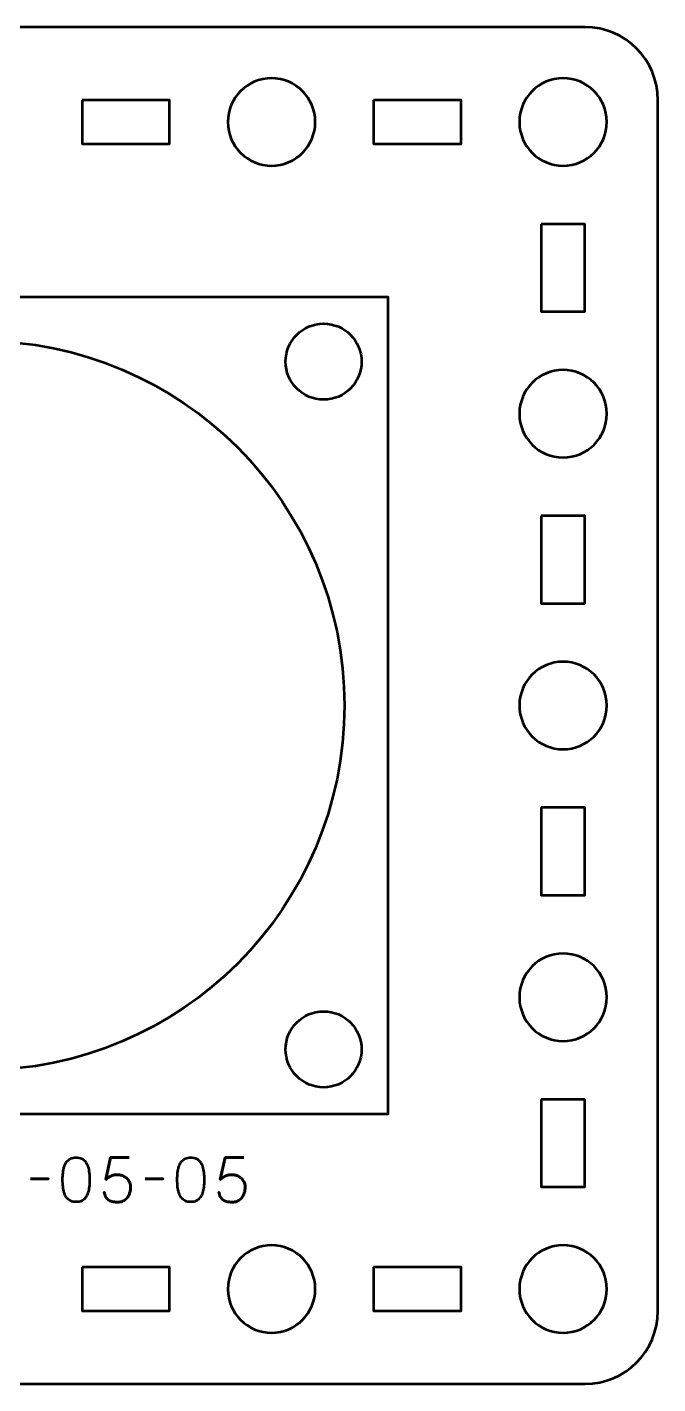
# Model space of a CAD drawing. Header units: centimetres. Extents: x -15.15 to -5.85, y -19.5 to -10.2.
# Drawn here: x -10.18 to -5.85, y -19.5 to -10.2 of the extents above; entities that cross this region are included whole.
import ezdxf

# ---------------------------------------------------------------- set-up
doc = ezdxf.new("R2010")
doc.units = ezdxf.units.CM
doc.header["$MEASUREMENT"] = 0
doc.layers.add('Layer 1', color=7, linetype='Continuous')

msp = doc.modelspace()

# ---------------------------------------------------------------- linework, layer by layer
at = {"layer": 'Layer 1', "color": 30, "lineweight": 53}
msp.add_lwpolyline([(-13.29996, -17.64998), (-7.69996, -17.64998), (-7.69996, -12.04998), (-13.29996, -12.04998), (-13.29996, -17.64998)], close=True, dxfattribs=at)
at = {"layer": 'Layer 1', "color": 250, "lineweight": 53}
for centre, major_axis in [((-8.14296, -12.49298), (0, 0.2605)), ((-10.49996, -14.84998), (0, 2.5)), ((-8.14296, -17.20698), (0, 0.2605))]:
    msp.add_ellipse(centre, major_axis=major_axis, ratio=1, dxfattribs=at)
at = {"layer": 'Layer 1', "lineweight": 53}
for points, knots in [([(-14.6499, -10.19992), (-14.6499, -10.19992), (-6.35, -10.19992), (-6.35, -10.19992), (-6.35, -10.19992), (-6.073, -10.19992), (-5.8499, -10.42302), (-5.8499, -10.70002), (-5.8499, -10.70002), (-5.8499, -10.70002), (-5.8499, -18.99992), (-5.8499, -18.99992), (-5.8499, -18.99992), (-5.8499, -19.27692), (-6.073, -19.50002), (-6.35, -19.50002), (-6.35, -19.50002), (-6.35, -19.50002), (-14.6499, -19.50002), (-14.6499, -19.50002), (-14.6499, -19.50002), (-14.9269, -19.50002), (-15.15, -19.27692), (-15.15, -18.99992), (-15.15, -18.99992), (-15.15, -18.99992), (-15.15, -10.70002), (-15.15, -10.70002), (-15.15, -10.70002), (-15.15, -10.42302), (-14.9269, -10.19992), (-14.6499, -10.19992)], [0, 0, 0, 0, 0.125, 0.125, 0.125, 0.125, 0.25, 0.25, 0.25, 0.25, 0.375, 0.375, 0.375, 0.375, 0.5, 0.5, 0.5, 0.5, 0.625, 0.625, 0.625, 0.625, 0.75, 0.75, 0.75, 0.75, 0.875, 0.875, 0.875, 0.875, 1, 1, 1, 1]), ([(-8.2, -10.84995), (-8.2, -11.01572), (-8.33424, -11.14995), (-8.50001, -11.14995), (-8.50001, -11.14995), (-8.66567, -11.14995), (-8.80001, -11.01572), (-8.80001, -10.84995), (-8.80001, -10.84995), (-8.80001, -10.68429), (-8.66567, -10.54995), (-8.50001, -10.54995), (-8.50001, -10.54995), (-8.33424, -10.54995), (-8.2, -10.68429), (-8.2, -10.84995)], [0, 0, 0, 0, 0.25, 0.25, 0.25, 0.25, 0.5, 0.5, 0.5, 0.5, 0.75, 0.75, 0.75, 0.75, 1, 1, 1, 1]), ([(-6.19993, -10.84995), (-6.19993, -11.01572), (-6.3343, -11.14995), (-6.49993, -11.14995), (-6.49993, -11.14995), (-6.6657, -11.14995), (-6.79993, -11.01572), (-6.79993, -10.84995), (-6.79993, -10.84995), (-6.79993, -10.68429), (-6.6657, -10.54995), (-6.49993, -10.54995), (-6.49993, -10.54995), (-6.3343, -10.54995), (-6.19993, -10.68429), (-6.19993, -10.84995)], [0, 0, 0, 0, 0.25, 0.25, 0.25, 0.25, 0.5, 0.5, 0.5, 0.5, 0.75, 0.75, 0.75, 0.75, 1, 1, 1, 1]), ([(-9.79992, -10.70002), (-9.79992, -10.70002), (-9.19992, -10.70002), (-9.19992, -10.70002), (-9.19992, -10.70002), (-9.19992, -10.70002), (-9.19992, -11.00002), (-9.19992, -11.00002), (-9.19992, -11.00002), (-9.19992, -11.00002), (-9.79992, -11.00002), (-9.79992, -11.00002), (-9.79992, -11.00002), (-9.79992, -11.00002), (-9.79992, -10.70002), (-9.79992, -10.70002)], [0, 0, 0, 0, 0.25, 0.25, 0.25, 0.25, 0.5, 0.5, 0.5, 0.5, 0.75, 0.75, 0.75, 0.75, 1, 1, 1, 1]), ([(-7.79995, -10.70002), (-7.79995, -10.70002), (-7.19995, -10.70002), (-7.19995, -10.70002), (-7.19995, -10.70002), (-7.19995, -10.70002), (-7.19995, -11.00002), (-7.19995, -11.00002), (-7.19995, -11.00002), (-7.19995, -11.00002), (-7.79995, -11.00002), (-7.79995, -11.00002), (-7.79995, -11.00002), (-7.79995, -11.00002), (-7.79995, -10.70002), (-7.79995, -10.70002)], [0, 0, 0, 0, 0.25, 0.25, 0.25, 0.25, 0.5, 0.5, 0.5, 0.5, 0.75, 0.75, 0.75, 0.75, 1, 1, 1, 1]), ([(-6.65, -11.54997), (-6.65, -11.54997), (-6.35, -11.54997), (-6.35, -11.54997), (-6.35, -11.54997), (-6.35, -11.54997), (-6.35, -12.14997), (-6.35, -12.14997), (-6.35, -12.14997), (-6.35, -12.14997), (-6.65, -12.14997), (-6.65, -12.14997), (-6.65, -12.14997), (-6.65, -12.14997), (-6.65, -11.54997), (-6.65, -11.54997)], [0, 0, 0, 0, 0.25, 0.25, 0.25, 0.25, 0.5, 0.5, 0.5, 0.5, 0.75, 0.75, 0.75, 0.75, 1, 1, 1, 1]), ([(-6.19993, -12.85002), (-6.19993, -13.01565), (-6.3343, -13.15003), (-6.49993, -13.15003), (-6.49993, -13.15003), (-6.6657, -13.15003), (-6.79993, -13.01565), (-6.79993, -12.85002), (-6.79993, -12.85002), (-6.79993, -12.68425), (-6.6657, -12.55002), (-6.49993, -12.55002), (-6.49993, -12.55002), (-6.3343, -12.55002), (-6.19993, -12.68425), (-6.19993, -12.85002)], [0, 0, 0, 0, 0.25, 0.25, 0.25, 0.25, 0.5, 0.5, 0.5, 0.5, 0.75, 0.75, 0.75, 0.75, 1, 1, 1, 1]), ([(-6.65, -13.54993), (-6.65, -13.54993), (-6.35, -13.54993), (-6.35, -13.54993), (-6.35, -13.54993), (-6.35, -13.54993), (-6.35, -14.14994), (-6.35, -14.14994), (-6.35, -14.14994), (-6.35, -14.14994), (-6.65, -14.14994), (-6.65, -14.14994), (-6.65, -14.14994), (-6.65, -14.14994), (-6.65, -13.54993), (-6.65, -13.54993)], [0, 0, 0, 0, 0.25, 0.25, 0.25, 0.25, 0.5, 0.5, 0.5, 0.5, 0.75, 0.75, 0.75, 0.75, 1, 1, 1, 1]), ([(-6.19993, -14.84996), (-6.19993, -15.01561), (-6.3343, -15.14995), (-6.49993, -15.14995), (-6.49993, -15.14995), (-6.6657, -15.14995), (-6.79993, -15.01561), (-6.79993, -14.84996), (-6.79993, -14.84996), (-6.79993, -14.68433), (-6.6657, -14.54995), (-6.49993, -14.54995), (-6.49993, -14.54995), (-6.3343, -14.54995), (-6.19993, -14.68433), (-6.19993, -14.84996)], [0, 0, 0, 0, 0.25, 0.25, 0.25, 0.25, 0.5, 0.5, 0.5, 0.5, 0.75, 0.75, 0.75, 0.75, 1, 1, 1, 1]), ([(-6.65, -15.55), (-6.65, -15.55), (-6.35, -15.55), (-6.35, -15.55), (-6.35, -15.55), (-6.35, -15.55), (-6.35, -16.15), (-6.35, -16.15), (-6.35, -16.15), (-6.35, -16.15), (-6.65, -16.15), (-6.65, -16.15), (-6.65, -16.15), (-6.65, -16.15), (-6.65, -15.55), (-6.65, -15.55)], [0, 0, 0, 0, 0.25, 0.25, 0.25, 0.25, 0.5, 0.5, 0.5, 0.5, 0.75, 0.75, 0.75, 0.75, 1, 1, 1, 1]), ([(-6.19993, -16.84991), (-6.19993, -17.01568), (-6.3343, -17.14992), (-6.49993, -17.14992), (-6.49993, -17.14992), (-6.6657, -17.14992), (-6.79993, -17.01568), (-6.79993, -16.84991), (-6.79993, -16.84991), (-6.79993, -16.68425), (-6.6657, -16.54991), (-6.49993, -16.54991), (-6.49993, -16.54991), (-6.3343, -16.54991), (-6.19993, -16.68425), (-6.19993, -16.84991)], [0, 0, 0, 0, 0.25, 0.25, 0.25, 0.25, 0.5, 0.5, 0.5, 0.5, 0.75, 0.75, 0.75, 0.75, 1, 1, 1, 1]), ([(-6.65, -17.54997), (-6.65, -17.54997), (-6.35, -17.54997), (-6.35, -17.54997), (-6.35, -17.54997), (-6.35, -17.54997), (-6.35, -18.14997), (-6.35, -18.14997), (-6.35, -18.14997), (-6.35, -18.14997), (-6.65, -18.14997), (-6.65, -18.14997), (-6.65, -18.14997), (-6.65, -18.14997), (-6.65, -17.54997), (-6.65, -17.54997)], [0, 0, 0, 0, 0.25, 0.25, 0.25, 0.25, 0.5, 0.5, 0.5, 0.5, 0.75, 0.75, 0.75, 0.75, 1, 1, 1, 1]), ([(-8.2, -18.84999), (-8.2, -19.01562), (-8.33424, -19.14999), (-8.50001, -19.14999), (-8.50001, -19.14999), (-8.66567, -19.14999), (-8.80001, -19.01562), (-8.80001, -18.84999), (-8.80001, -18.84999), (-8.80001, -18.68422), (-8.66567, -18.54999), (-8.50001, -18.54999), (-8.50001, -18.54999), (-8.33424, -18.54999), (-8.2, -18.68422), (-8.2, -18.84999)], [0, 0, 0, 0, 0.25, 0.25, 0.25, 0.25, 0.5, 0.5, 0.5, 0.5, 0.75, 0.75, 0.75, 0.75, 1, 1, 1, 1]), ([(-6.19993, -18.84999), (-6.19993, -19.01562), (-6.3343, -19.14999), (-6.49993, -19.14999), (-6.49993, -19.14999), (-6.6657, -19.14999), (-6.79993, -19.01562), (-6.79993, -18.84999), (-6.79993, -18.84999), (-6.79993, -18.68422), (-6.6657, -18.54999), (-6.49993, -18.54999), (-6.49993, -18.54999), (-6.3343, -18.54999), (-6.19993, -18.68422), (-6.19993, -18.84999)], [0, 0, 0, 0, 0.25, 0.25, 0.25, 0.25, 0.5, 0.5, 0.5, 0.5, 0.75, 0.75, 0.75, 0.75, 1, 1, 1, 1]), ([(-9.79992, -18.69992), (-9.79992, -18.69992), (-9.19992, -18.69992), (-9.19992, -18.69992), (-9.19992, -18.69992), (-9.19992, -18.69992), (-9.19992, -18.99992), (-9.19992, -18.99992), (-9.19992, -18.99992), (-9.19992, -18.99992), (-9.79992, -18.99992), (-9.79992, -18.99992), (-9.79992, -18.99992), (-9.79992, -18.99992), (-9.79992, -18.69992), (-9.79992, -18.69992)], [0, 0, 0, 0, 0.25, 0.25, 0.25, 0.25, 0.5, 0.5, 0.5, 0.5, 0.75, 0.75, 0.75, 0.75, 1, 1, 1, 1]), ([(-7.79995, -18.69992), (-7.79995, -18.69992), (-7.19995, -18.69992), (-7.19995, -18.69992), (-7.19995, -18.69992), (-7.19995, -18.69992), (-7.19995, -18.99992), (-7.19995, -18.99992), (-7.19995, -18.99992), (-7.19995, -18.99992), (-7.79995, -18.99992), (-7.79995, -18.99992), (-7.79995, -18.99992), (-7.79995, -18.99992), (-7.79995, -18.69992), (-7.79995, -18.69992)], [0, 0, 0, 0, 0.25, 0.25, 0.25, 0.25, 0.5, 0.5, 0.5, 0.5, 0.75, 0.75, 0.75, 0.75, 1, 1, 1, 1])]:
    msp.add_open_spline(points, degree=3, knots=knots, dxfattribs=at)
at = {"layer": 'Layer 1', "color": 30, "lineweight": 53}
for points, knots in [([(-9.84045, -18.25323), (-9.82564, -18.25316), (-9.81287, -18.25055), (-9.80221, -18.24547), (-9.80221, -18.24547), (-9.79163, -18.24039), (-9.78281, -18.23312), (-9.77576, -18.22388), (-9.77576, -18.22388), (-9.76877, -18.21457), (-9.76327, -18.20356), (-9.75918, -18.19086), (-9.75918, -18.19086), (-9.75515, -18.17816), (-9.75226, -18.16426), (-9.75064, -18.14902), (-9.75064, -18.14902), (-9.74894, -18.13378), (-9.7481, -18.11776), (-9.74817, -18.10083), (-9.74817, -18.10083), (-9.7481, -18.08397), (-9.74894, -18.06795), (-9.75064, -18.05278), (-9.75064, -18.05278), (-9.75226, -18.03761), (-9.75515, -18.02364), (-9.75918, -18.01094), (-9.75918, -18.01094), (-9.76327, -17.99831), (-9.76877, -17.98731), (-9.77576, -17.97792), (-9.77576, -17.97792), (-9.78281, -17.96861), (-9.79163, -17.96134), (-9.80221, -17.95626), (-9.80221, -17.95626), (-9.81287, -17.95111), (-9.82564, -17.9485), (-9.84045, -17.94843), (-9.84045, -17.94843), (-9.85527, -17.9485), (-9.86804, -17.95111), (-9.8787, -17.95626), (-9.8787, -17.95626), (-9.88928, -17.96134), (-9.8981, -17.96861), (-9.90515, -17.97792), (-9.90515, -17.97792), (-9.91214, -17.98731), (-9.91764, -17.99831), (-9.92173, -18.01094), (-9.92173, -18.01094), (-9.92576, -18.02364), (-9.92865, -18.03761), (-9.93027, -18.05278), (-9.93027, -18.05278), (-9.93196, -18.06795), (-9.93281, -18.08397), (-9.93274, -18.10083), (-9.93274, -18.10083), (-9.93281, -18.11776), (-9.93196, -18.13378), (-9.93027, -18.14902), (-9.93027, -18.14902), (-9.92865, -18.16426), (-9.92576, -18.17816), (-9.92173, -18.19086), (-9.92173, -18.19086), (-9.91764, -18.20356), (-9.91214, -18.21457), (-9.90515, -18.22388), (-9.90515, -18.22388), (-9.8981, -18.23312), (-9.88928, -18.24039), (-9.8787, -18.24547), (-9.8787, -18.24547), (-9.86804, -18.25055), (-9.85527, -18.25316), (-9.84045, -18.25323)], [0, 0, 0, 0, 0.05, 0.05, 0.05, 0.05, 0.1, 0.1, 0.1, 0.1, 0.15, 0.15, 0.15, 0.15, 0.2, 0.2, 0.2, 0.2, 0.25, 0.25, 0.25, 0.25, 0.3, 0.3, 0.3, 0.3, 0.35, 0.35, 0.35, 0.35, 0.4, 0.4, 0.4, 0.4, 0.45, 0.45, 0.45, 0.45, 0.5, 0.5, 0.5, 0.5, 0.55, 0.55, 0.55, 0.55, 0.6, 0.6, 0.6, 0.6, 0.65, 0.65, 0.65, 0.65, 0.7, 0.7, 0.7, 0.7, 0.75, 0.75, 0.75, 0.75, 0.8, 0.8, 0.8, 0.8, 0.85, 0.85, 0.85, 0.85, 0.9, 0.9, 0.9, 0.9, 0.95, 0.95, 0.95, 0.95, 1, 1, 1, 1]), ([(-9.84045, -18.25323), (-9.82564, -18.25316), (-9.81287, -18.25055), (-9.80221, -18.24547), (-9.80221, -18.24547), (-9.79163, -18.24039), (-9.78281, -18.23312), (-9.77576, -18.22388), (-9.77576, -18.22388), (-9.76877, -18.21457), (-9.76327, -18.20356), (-9.75918, -18.19086), (-9.75918, -18.19086), (-9.75515, -18.17816), (-9.75226, -18.16426), (-9.75064, -18.14902), (-9.75064, -18.14902), (-9.74894, -18.13378), (-9.7481, -18.11776), (-9.74817, -18.10083), (-9.74817, -18.10083), (-9.7481, -18.08397), (-9.74894, -18.06795), (-9.75064, -18.05278), (-9.75064, -18.05278), (-9.75226, -18.03761), (-9.75515, -18.02364), (-9.75918, -18.01094), (-9.75918, -18.01094), (-9.76327, -17.99831), (-9.76877, -17.98731), (-9.77576, -17.97792), (-9.77576, -17.97792), (-9.78281, -17.96861), (-9.79163, -17.96134), (-9.80221, -17.95626), (-9.80221, -17.95626), (-9.81287, -17.95111), (-9.82564, -17.9485), (-9.84045, -17.94843), (-9.84045, -17.94843), (-9.85527, -17.9485), (-9.86804, -17.95111), (-9.8787, -17.95626), (-9.8787, -17.95626), (-9.88928, -17.96134), (-9.8981, -17.96861), (-9.90515, -17.97792), (-9.90515, -17.97792), (-9.91214, -17.98731), (-9.91764, -17.99831), (-9.92173, -18.01094), (-9.92173, -18.01094), (-9.92576, -18.02364), (-9.92865, -18.03761), (-9.93027, -18.05278), (-9.93027, -18.05278), (-9.93196, -18.06795), (-9.93281, -18.08397), (-9.93274, -18.10083), (-9.93274, -18.10083), (-9.93281, -18.11776), (-9.93196, -18.13378), (-9.93027, -18.14902), (-9.93027, -18.14902), (-9.92865, -18.16426), (-9.92576, -18.17816), (-9.92173, -18.19086), (-9.92173, -18.19086), (-9.91764, -18.20356), (-9.91214, -18.21457), (-9.90515, -18.22388), (-9.90515, -18.22388), (-9.8981, -18.23312), (-9.88928, -18.24039), (-9.8787, -18.24547), (-9.8787, -18.24547), (-9.86804, -18.25055), (-9.85527, -18.25316), (-9.84045, -18.25323)], [0, 0, 0, 0, 0.05, 0.05, 0.05, 0.05, 0.1, 0.1, 0.1, 0.1, 0.15, 0.15, 0.15, 0.15, 0.2, 0.2, 0.2, 0.2, 0.25, 0.25, 0.25, 0.25, 0.3, 0.3, 0.3, 0.3, 0.35, 0.35, 0.35, 0.35, 0.4, 0.4, 0.4, 0.4, 0.45, 0.45, 0.45, 0.45, 0.5, 0.5, 0.5, 0.5, 0.55, 0.55, 0.55, 0.55, 0.6, 0.6, 0.6, 0.6, 0.65, 0.65, 0.65, 0.65, 0.7, 0.7, 0.7, 0.7, 0.75, 0.75, 0.75, 0.75, 0.8, 0.8, 0.8, 0.8, 0.85, 0.85, 0.85, 0.85, 0.9, 0.9, 0.9, 0.9, 0.95, 0.95, 0.95, 0.95, 1, 1, 1, 1]), ([(-9.47639, -17.94801), (-9.47639, -17.94801), (-9.60339, -17.94801), (-9.60339, -17.94801), (-9.60339, -17.94801), (-9.60339, -17.94801), (-9.63726, -18.09956), (-9.63726, -18.09956), (-9.63726, -18.09956), (-9.63133, -18.09448), (-9.62569, -18.0899), (-9.62025, -18.08587), (-9.62025, -18.08587), (-9.61489, -18.08185), (-9.60925, -18.07847), (-9.60325, -18.07564), (-9.60325, -18.07564), (-9.59732, -18.07282), (-9.59055, -18.0707), (-9.58293, -18.06922), (-9.58293, -18.06922), (-9.57538, -18.06774), (-9.56635, -18.06696), (-9.55598, -18.06696), (-9.55598, -18.06696), (-9.54751, -18.06696), (-9.53904, -18.06809), (-9.53058, -18.07042), (-9.53058, -18.07042), (-9.52211, -18.07268), (-9.51407, -18.07614), (-9.50645, -18.08072), (-9.50645, -18.08072), (-9.49876, -18.08538), (-9.49198, -18.09117), (-9.48606, -18.09815), (-9.48606, -18.09815), (-9.48006, -18.10514), (-9.47533, -18.11332), (-9.47195, -18.1227), (-9.47195, -18.1227), (-9.46849, -18.13209), (-9.46673, -18.14274), (-9.46666, -18.15459), (-9.46666, -18.15459), (-9.46658, -18.15897), (-9.46708, -18.16447), (-9.46807, -18.17096), (-9.46807, -18.17096), (-9.46898, -18.17745), (-9.47068, -18.18451), (-9.47308, -18.19199), (-9.47308, -18.19199), (-9.47547, -18.19947), (-9.47886, -18.20688), (-9.48316, -18.21421), (-9.48316, -18.21421), (-9.48747, -18.22155), (-9.49297, -18.22825), (-9.4996, -18.23432), (-9.4996, -18.23432), (-9.50624, -18.24039), (-9.51428, -18.24526), (-9.52366, -18.24893), (-9.52366, -18.24893), (-9.53312, -18.25252), (-9.5442, -18.25443), (-9.55682, -18.2545), (-9.55682, -18.2545), (-9.57192, -18.25443), (-9.58462, -18.25281), (-9.59492, -18.24977), (-9.59492, -18.24977), (-9.60523, -18.24667), (-9.61362, -18.24265), (-9.62011, -18.23757), (-9.62011, -18.23757), (-9.62667, -18.23249), (-9.63175, -18.22691), (-9.63542, -18.22085), (-9.63542, -18.22085), (-9.63909, -18.21478), (-9.64184, -18.20871), (-9.64368, -18.20264), (-9.64368, -18.20264), (-9.64551, -18.19657), (-9.64692, -18.191), (-9.64784, -18.18592), (-9.64784, -18.18592), (-9.64692, -18.191), (-9.64551, -18.19657), (-9.64368, -18.20264), (-9.64368, -18.20264), (-9.64184, -18.20871), (-9.63909, -18.21478), (-9.63542, -18.22085), (-9.63542, -18.22085), (-9.63175, -18.22691), (-9.62667, -18.23249), (-9.62011, -18.23757), (-9.62011, -18.23757), (-9.61362, -18.24265), (-9.60523, -18.24667), (-9.59492, -18.24977), (-9.59492, -18.24977), (-9.58462, -18.25281), (-9.57192, -18.25443), (-9.55682, -18.2545), (-9.55682, -18.2545), (-9.5442, -18.25443), (-9.53312, -18.25252), (-9.52366, -18.24893), (-9.52366, -18.24893), (-9.51428, -18.24526), (-9.50624, -18.24039), (-9.4996, -18.23432), (-9.4996, -18.23432), (-9.49297, -18.22825), (-9.48747, -18.22155), (-9.48316, -18.21421), (-9.48316, -18.21421), (-9.47886, -18.20688), (-9.47547, -18.19947), (-9.47308, -18.19199), (-9.47308, -18.19199), (-9.47068, -18.18451), (-9.46898, -18.17745), (-9.46807, -18.17096), (-9.46807, -18.17096), (-9.46708, -18.16447), (-9.46658, -18.15897), (-9.46666, -18.15459), (-9.46666, -18.15459), (-9.46673, -18.14274), (-9.46849, -18.13209), (-9.47195, -18.1227), (-9.47195, -18.1227), (-9.47533, -18.11332), (-9.48006, -18.10514), (-9.48606, -18.09815), (-9.48606, -18.09815), (-9.49198, -18.09117), (-9.49876, -18.08538), (-9.50645, -18.08072), (-9.50645, -18.08072), (-9.51407, -18.07614), (-9.52211, -18.07268), (-9.53058, -18.07042), (-9.53058, -18.07042), (-9.53904, -18.06809), (-9.54751, -18.06696), (-9.55598, -18.06696), (-9.55598, -18.06696), (-9.56635, -18.06696), (-9.57538, -18.06774), (-9.58293, -18.06922), (-9.58293, -18.06922), (-9.59055, -18.0707), (-9.59732, -18.07282), (-9.60325, -18.07564), (-9.60325, -18.07564), (-9.60925, -18.07847), (-9.61489, -18.08185), (-9.62025, -18.08587), (-9.62025, -18.08587), (-9.62569, -18.0899), (-9.63133, -18.09448), (-9.63726, -18.09956), (-9.63726, -18.09956), (-9.63726, -18.09956), (-9.60339, -17.94801), (-9.60339, -17.94801), (-9.60339, -17.94801), (-9.60339, -17.94801), (-9.47639, -17.94801), (-9.47639, -17.94801)], [0, 0, 0, 0, 0.0227273, 0.0227273, 0.0227273, 0.0227273, 0.0454545, 0.0454545, 0.0454545, 0.0454545, 0.0681818, 0.0681818, 0.0681818, 0.0681818, 0.0909091, 0.0909091, 0.0909091, 0.0909091, 0.1136364, 0.1136364, 0.1136364, 0.1136364, 0.1363636, 0.1363636, 0.1363636, 0.1363636, 0.1590909, 0.1590909, 0.1590909, 0.1590909, 0.1818182, 0.1818182, 0.1818182, 0.1818182, 0.2045455, 0.2045455, 0.2045455, 0.2045455, 0.2272727, 0.2272727, 0.2272727, 0.2272727, 0.25, 0.25, 0.25, 0.25, 0.2727273, 0.2727273, 0.2727273, 0.2727273, 0.2954545, 0.2954545, 0.2954545, 0.2954545, 0.3181818, 0.3181818, 0.3181818, 0.3181818, 0.3409091, 0.3409091, 0.3409091, 0.3409091, 0.3636364, 0.3636364, 0.3636364, 0.3636364, 0.3863636, 0.3863636, 0.3863636, 0.3863636, 0.4090909, 0.4090909, 0.4090909, 0.4090909, 0.4318182, 0.4318182, 0.4318182, 0.4318182, 0.4545455, 0.4545455, 0.4545455, 0.4545455, 0.4772727, 0.4772727, 0.4772727, 0.4772727, 0.5, 0.5, 0.5, 0.5, 0.5227273, 0.5227273, 0.5227273, 0.5227273, 0.5454545, 0.5454545, 0.5454545, 0.5454545, 0.5681818, 0.5681818, 0.5681818, 0.5681818, 0.5909091, 0.5909091, 0.5909091, 0.5909091, 0.6136364, 0.6136364, 0.6136364, 0.6136364, 0.6363636, 0.6363636, 0.6363636, 0.6363636, 0.6590909, 0.6590909, 0.6590909, 0.6590909, 0.6818182, 0.6818182, 0.6818182, 0.6818182, 0.7045455, 0.7045455, 0.7045455, 0.7045455, 0.7272727, 0.7272727, 0.7272727, 0.7272727, 0.75, 0.75, 0.75, 0.75, 0.7727273, 0.7727273, 0.7727273, 0.7727273, 0.7954545, 0.7954545, 0.7954545, 0.7954545, 0.8181818, 0.8181818, 0.8181818, 0.8181818, 0.8409091, 0.8409091, 0.8409091, 0.8409091, 0.8636364, 0.8636364, 0.8636364, 0.8636364, 0.8863636, 0.8863636, 0.8863636, 0.8863636, 0.9090909, 0.9090909, 0.9090909, 0.9090909, 0.9318182, 0.9318182, 0.9318182, 0.9318182, 0.9545455, 0.9545455, 0.9545455, 0.9545455, 0.9772727, 0.9772727, 0.9772727, 0.9772727, 1, 1, 1, 1]), ([(-9.05433, -18.25323), (-9.03952, -18.25316), (-9.02675, -18.25055), (-9.01609, -18.24547), (-9.01609, -18.24547), (-9.00551, -18.24039), (-8.99669, -18.23312), (-8.98964, -18.22388), (-8.98964, -18.22388), (-8.98265, -18.21457), (-8.97715, -18.20356), (-8.97306, -18.19086), (-8.97306, -18.19086), (-8.96903, -18.17816), (-8.96614, -18.16426), (-8.96452, -18.14902), (-8.96452, -18.14902), (-8.96282, -18.13378), (-8.96198, -18.11776), (-8.96205, -18.10083), (-8.96205, -18.10083), (-8.96198, -18.08397), (-8.96282, -18.06795), (-8.96452, -18.05278), (-8.96452, -18.05278), (-8.96614, -18.03761), (-8.96903, -18.02364), (-8.97306, -18.01094), (-8.97306, -18.01094), (-8.97715, -17.99831), (-8.98265, -17.98731), (-8.98964, -17.97792), (-8.98964, -17.97792), (-8.99669, -17.96861), (-9.00551, -17.96134), (-9.01609, -17.95626), (-9.01609, -17.95626), (-9.02675, -17.95111), (-9.03952, -17.9485), (-9.05433, -17.94843), (-9.05433, -17.94843), (-9.06915, -17.9485), (-9.08192, -17.95111), (-9.09258, -17.95626), (-9.09258, -17.95626), (-9.10316, -17.96134), (-9.11198, -17.96861), (-9.11903, -17.97792), (-9.11903, -17.97792), (-9.12602, -17.98731), (-9.13152, -17.99831), (-9.13561, -18.01094), (-9.13561, -18.01094), (-9.13964, -18.02364), (-9.14253, -18.03761), (-9.14415, -18.05278), (-9.14415, -18.05278), (-9.14584, -18.06795), (-9.14669, -18.08397), (-9.14662, -18.10083), (-9.14662, -18.10083), (-9.14669, -18.11776), (-9.14584, -18.13378), (-9.14415, -18.14902), (-9.14415, -18.14902), (-9.14253, -18.16426), (-9.13964, -18.17816), (-9.13561, -18.19086), (-9.13561, -18.19086), (-9.13152, -18.20356), (-9.12602, -18.21457), (-9.11903, -18.22388), (-9.11903, -18.22388), (-9.11198, -18.23312), (-9.10316, -18.24039), (-9.09258, -18.24547), (-9.09258, -18.24547), (-9.08192, -18.25055), (-9.06915, -18.25316), (-9.05433, -18.25323)], [0, 0, 0, 0, 0.05, 0.05, 0.05, 0.05, 0.1, 0.1, 0.1, 0.1, 0.15, 0.15, 0.15, 0.15, 0.2, 0.2, 0.2, 0.2, 0.25, 0.25, 0.25, 0.25, 0.3, 0.3, 0.3, 0.3, 0.35, 0.35, 0.35, 0.35, 0.4, 0.4, 0.4, 0.4, 0.45, 0.45, 0.45, 0.45, 0.5, 0.5, 0.5, 0.5, 0.55, 0.55, 0.55, 0.55, 0.6, 0.6, 0.6, 0.6, 0.65, 0.65, 0.65, 0.65, 0.7, 0.7, 0.7, 0.7, 0.75, 0.75, 0.75, 0.75, 0.8, 0.8, 0.8, 0.8, 0.85, 0.85, 0.85, 0.85, 0.9, 0.9, 0.9, 0.9, 0.95, 0.95, 0.95, 0.95, 1, 1, 1, 1]), ([(-9.05433, -18.25323), (-9.03952, -18.25316), (-9.02675, -18.25055), (-9.01609, -18.24547), (-9.01609, -18.24547), (-9.00551, -18.24039), (-8.99669, -18.23312), (-8.98964, -18.22388), (-8.98964, -18.22388), (-8.98265, -18.21457), (-8.97715, -18.20356), (-8.97306, -18.19086), (-8.97306, -18.19086), (-8.96903, -18.17816), (-8.96614, -18.16426), (-8.96452, -18.14902), (-8.96452, -18.14902), (-8.96282, -18.13378), (-8.96198, -18.11776), (-8.96205, -18.10083), (-8.96205, -18.10083), (-8.96198, -18.08397), (-8.96282, -18.06795), (-8.96452, -18.05278), (-8.96452, -18.05278), (-8.96614, -18.03761), (-8.96903, -18.02364), (-8.97306, -18.01094), (-8.97306, -18.01094), (-8.97715, -17.99831), (-8.98265, -17.98731), (-8.98964, -17.97792), (-8.98964, -17.97792), (-8.99669, -17.96861), (-9.00551, -17.96134), (-9.01609, -17.95626), (-9.01609, -17.95626), (-9.02675, -17.95111), (-9.03952, -17.9485), (-9.05433, -17.94843), (-9.05433, -17.94843), (-9.06915, -17.9485), (-9.08192, -17.95111), (-9.09258, -17.95626), (-9.09258, -17.95626), (-9.10316, -17.96134), (-9.11198, -17.96861), (-9.11903, -17.97792), (-9.11903, -17.97792), (-9.12602, -17.98731), (-9.13152, -17.99831), (-9.13561, -18.01094), (-9.13561, -18.01094), (-9.13964, -18.02364), (-9.14253, -18.03761), (-9.14415, -18.05278), (-9.14415, -18.05278), (-9.14584, -18.06795), (-9.14669, -18.08397), (-9.14662, -18.10083), (-9.14662, -18.10083), (-9.14669, -18.11776), (-9.14584, -18.13378), (-9.14415, -18.14902), (-9.14415, -18.14902), (-9.14253, -18.16426), (-9.13964, -18.17816), (-9.13561, -18.19086), (-9.13561, -18.19086), (-9.13152, -18.20356), (-9.12602, -18.21457), (-9.11903, -18.22388), (-9.11903, -18.22388), (-9.11198, -18.23312), (-9.10316, -18.24039), (-9.09258, -18.24547), (-9.09258, -18.24547), (-9.08192, -18.25055), (-9.06915, -18.25316), (-9.05433, -18.25323)], [0, 0, 0, 0, 0.05, 0.05, 0.05, 0.05, 0.1, 0.1, 0.1, 0.1, 0.15, 0.15, 0.15, 0.15, 0.2, 0.2, 0.2, 0.2, 0.25, 0.25, 0.25, 0.25, 0.3, 0.3, 0.3, 0.3, 0.35, 0.35, 0.35, 0.35, 0.4, 0.4, 0.4, 0.4, 0.45, 0.45, 0.45, 0.45, 0.5, 0.5, 0.5, 0.5, 0.55, 0.55, 0.55, 0.55, 0.6, 0.6, 0.6, 0.6, 0.65, 0.65, 0.65, 0.65, 0.7, 0.7, 0.7, 0.7, 0.75, 0.75, 0.75, 0.75, 0.8, 0.8, 0.8, 0.8, 0.85, 0.85, 0.85, 0.85, 0.9, 0.9, 0.9, 0.9, 0.95, 0.95, 0.95, 0.95, 1, 1, 1, 1]), ([(-8.69027, -17.94801), (-8.69027, -17.94801), (-8.81727, -17.94801), (-8.81727, -17.94801), (-8.81727, -17.94801), (-8.81727, -17.94801), (-8.85114, -18.09956), (-8.85114, -18.09956), (-8.85114, -18.09956), (-8.84521, -18.09448), (-8.83957, -18.0899), (-8.83413, -18.08587), (-8.83413, -18.08587), (-8.82877, -18.08185), (-8.82313, -18.07847), (-8.81713, -18.07564), (-8.81713, -18.07564), (-8.8112, -18.07282), (-8.80443, -18.0707), (-8.79681, -18.06922), (-8.79681, -18.06922), (-8.78926, -18.06774), (-8.78023, -18.06696), (-8.76986, -18.06696), (-8.76986, -18.06696), (-8.76139, -18.06696), (-8.75292, -18.06809), (-8.74446, -18.07042), (-8.74446, -18.07042), (-8.73599, -18.07268), (-8.72795, -18.07614), (-8.72033, -18.08072), (-8.72033, -18.08072), (-8.71264, -18.08538), (-8.70586, -18.09117), (-8.69994, -18.09815), (-8.69994, -18.09815), (-8.69394, -18.10514), (-8.68921, -18.11332), (-8.68583, -18.1227), (-8.68583, -18.1227), (-8.68237, -18.13209), (-8.68061, -18.14274), (-8.68054, -18.15459), (-8.68054, -18.15459), (-8.68046, -18.15897), (-8.68096, -18.16447), (-8.68195, -18.17096), (-8.68195, -18.17096), (-8.68286, -18.17745), (-8.68456, -18.18451), (-8.68696, -18.19199), (-8.68696, -18.19199), (-8.68935, -18.19947), (-8.69274, -18.20688), (-8.69704, -18.21421), (-8.69704, -18.21421), (-8.70135, -18.22155), (-8.70685, -18.22825), (-8.71348, -18.23432), (-8.71348, -18.23432), (-8.72012, -18.24039), (-8.72816, -18.24526), (-8.73754, -18.24893), (-8.73754, -18.24893), (-8.747, -18.25252), (-8.75808, -18.25443), (-8.7707, -18.2545), (-8.7707, -18.2545), (-8.7858, -18.25443), (-8.7985, -18.25281), (-8.8088, -18.24977), (-8.8088, -18.24977), (-8.81911, -18.24667), (-8.8275, -18.24265), (-8.83399, -18.23757), (-8.83399, -18.23757), (-8.84055, -18.23249), (-8.84563, -18.22691), (-8.8493, -18.22085), (-8.8493, -18.22085), (-8.85297, -18.21478), (-8.85572, -18.20871), (-8.85756, -18.20264), (-8.85756, -18.20264), (-8.85939, -18.19657), (-8.8608, -18.191), (-8.86172, -18.18592), (-8.86172, -18.18592), (-8.8608, -18.191), (-8.85939, -18.19657), (-8.85756, -18.20264), (-8.85756, -18.20264), (-8.85572, -18.20871), (-8.85297, -18.21478), (-8.8493, -18.22085), (-8.8493, -18.22085), (-8.84563, -18.22691), (-8.84055, -18.23249), (-8.83399, -18.23757), (-8.83399, -18.23757), (-8.8275, -18.24265), (-8.81911, -18.24667), (-8.8088, -18.24977), (-8.8088, -18.24977), (-8.7985, -18.25281), (-8.7858, -18.25443), (-8.7707, -18.2545), (-8.7707, -18.2545), (-8.75808, -18.25443), (-8.747, -18.25252), (-8.73754, -18.24893), (-8.73754, -18.24893), (-8.72816, -18.24526), (-8.72012, -18.24039), (-8.71348, -18.23432), (-8.71348, -18.23432), (-8.70685, -18.22825), (-8.70135, -18.22155), (-8.69704, -18.21421), (-8.69704, -18.21421), (-8.69274, -18.20688), (-8.68935, -18.19947), (-8.68696, -18.19199), (-8.68696, -18.19199), (-8.68456, -18.18451), (-8.68286, -18.17745), (-8.68195, -18.17096), (-8.68195, -18.17096), (-8.68096, -18.16447), (-8.68046, -18.15897), (-8.68054, -18.15459), (-8.68054, -18.15459), (-8.68061, -18.14274), (-8.68237, -18.13209), (-8.68583, -18.1227), (-8.68583, -18.1227), (-8.68921, -18.11332), (-8.69394, -18.10514), (-8.69994, -18.09815), (-8.69994, -18.09815), (-8.70586, -18.09117), (-8.71264, -18.08538), (-8.72033, -18.08072), (-8.72033, -18.08072), (-8.72795, -18.07614), (-8.73599, -18.07268), (-8.74446, -18.07042), (-8.74446, -18.07042), (-8.75292, -18.06809), (-8.76139, -18.06696), (-8.76986, -18.06696), (-8.76986, -18.06696), (-8.78023, -18.06696), (-8.78926, -18.06774), (-8.79681, -18.06922), (-8.79681, -18.06922), (-8.80443, -18.0707), (-8.8112, -18.07282), (-8.81713, -18.07564), (-8.81713, -18.07564), (-8.82313, -18.07847), (-8.82877, -18.08185), (-8.83413, -18.08587), (-8.83413, -18.08587), (-8.83957, -18.0899), (-8.84521, -18.09448), (-8.85114, -18.09956), (-8.85114, -18.09956), (-8.85114, -18.09956), (-8.81727, -17.94801), (-8.81727, -17.94801), (-8.81727, -17.94801), (-8.81727, -17.94801), (-8.69027, -17.94801), (-8.69027, -17.94801)], [0, 0, 0, 0, 0.0227273, 0.0227273, 0.0227273, 0.0227273, 0.0454545, 0.0454545, 0.0454545, 0.0454545, 0.0681818, 0.0681818, 0.0681818, 0.0681818, 0.0909091, 0.0909091, 0.0909091, 0.0909091, 0.1136364, 0.1136364, 0.1136364, 0.1136364, 0.1363636, 0.1363636, 0.1363636, 0.1363636, 0.1590909, 0.1590909, 0.1590909, 0.1590909, 0.1818182, 0.1818182, 0.1818182, 0.1818182, 0.2045455, 0.2045455, 0.2045455, 0.2045455, 0.2272727, 0.2272727, 0.2272727, 0.2272727, 0.25, 0.25, 0.25, 0.25, 0.2727273, 0.2727273, 0.2727273, 0.2727273, 0.2954545, 0.2954545, 0.2954545, 0.2954545, 0.3181818, 0.3181818, 0.3181818, 0.3181818, 0.3409091, 0.3409091, 0.3409091, 0.3409091, 0.3636364, 0.3636364, 0.3636364, 0.3636364, 0.3863636, 0.3863636, 0.3863636, 0.3863636, 0.4090909, 0.4090909, 0.4090909, 0.4090909, 0.4318182, 0.4318182, 0.4318182, 0.4318182, 0.4545455, 0.4545455, 0.4545455, 0.4545455, 0.4772727, 0.4772727, 0.4772727, 0.4772727, 0.5, 0.5, 0.5, 0.5, 0.5227273, 0.5227273, 0.5227273, 0.5227273, 0.5454545, 0.5454545, 0.5454545, 0.5454545, 0.5681818, 0.5681818, 0.5681818, 0.5681818, 0.5909091, 0.5909091, 0.5909091, 0.5909091, 0.6136364, 0.6136364, 0.6136364, 0.6136364, 0.6363636, 0.6363636, 0.6363636, 0.6363636, 0.6590909, 0.6590909, 0.6590909, 0.6590909, 0.6818182, 0.6818182, 0.6818182, 0.6818182, 0.7045455, 0.7045455, 0.7045455, 0.7045455, 0.7272727, 0.7272727, 0.7272727, 0.7272727, 0.75, 0.75, 0.75, 0.75, 0.7727273, 0.7727273, 0.7727273, 0.7727273, 0.7954545, 0.7954545, 0.7954545, 0.7954545, 0.8181818, 0.8181818, 0.8181818, 0.8181818, 0.8409091, 0.8409091, 0.8409091, 0.8409091, 0.8636364, 0.8636364, 0.8636364, 0.8636364, 0.8863636, 0.8863636, 0.8863636, 0.8863636, 0.9090909, 0.9090909, 0.9090909, 0.9090909, 0.9318182, 0.9318182, 0.9318182, 0.9318182, 0.9545455, 0.9545455, 0.9545455, 0.9545455, 0.9772727, 0.9772727, 0.9772727, 0.9772727, 1, 1, 1, 1]), ([(-10.15287, -18.09363), (-10.15287, -18.09363), (-10.02968, -18.09363), (-10.02968, -18.09363), (-10.02968, -18.09363), (-10.02968, -18.09363), (-10.15287, -18.09363), (-10.15287, -18.09363)], [0, 0, 0, 0, 0.5, 0.5, 0.5, 0.5, 1, 1, 1, 1]), ([(-9.36675, -18.09363), (-9.36675, -18.09363), (-9.24356, -18.09363), (-9.24356, -18.09363), (-9.24356, -18.09363), (-9.24356, -18.09363), (-9.36675, -18.09363), (-9.36675, -18.09363)], [0, 0, 0, 0, 0.5, 0.5, 0.5, 0.5, 1, 1, 1, 1])]:
    msp.add_open_spline(points, degree=3, knots=knots, dxfattribs=at)

doc.saveas('drawing.dxf')
